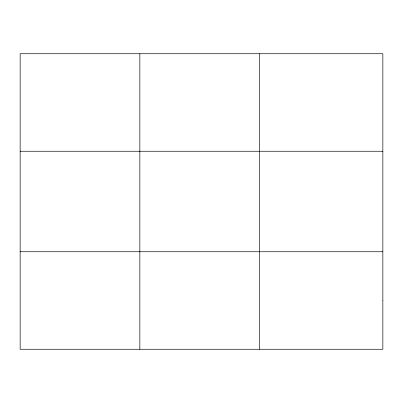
<?xml version="1.0" encoding="UTF-8"?>
<svg xmlns="http://www.w3.org/2000/svg" width="403" height="403" viewBox="0 0 403 403"><rect width="100%" height="100%" fill="white"/><g stroke="black" fill="none" stroke-linecap="round" stroke-linejoin="round"><path stroke-width="0.6" d="M139.841 53.73L139.841 349.27M259.532 53.73L259.532 349.27M20.15 151.256L382.85 151.256M20.15 251.744L382.85 251.744M382.85 300.507L382.85 349.27L20.15 349.27L20.15 53.73L382.85 53.73L382.85 300.507"/></g></svg>
